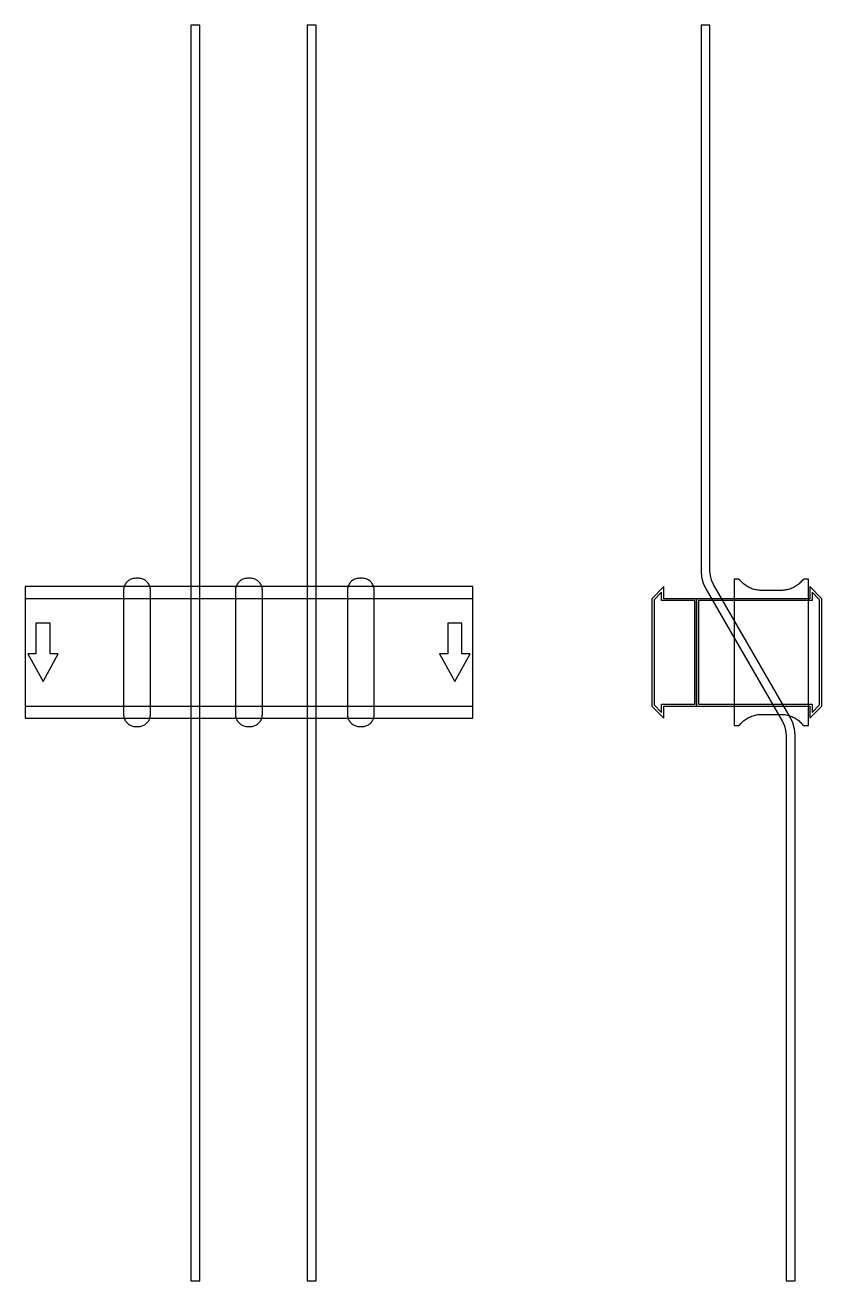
# Model space of a CAD drawing. Extents: x 0 to 890, y -702 to 701.
import ezdxf

# ---------------------------------------------------------------- set-up
doc = ezdxf.new("R2010")
doc.units = 0
doc.layers.add('Halfen', color=7, linetype='CONTINUOUS')

msp = doc.modelspace()

# ---------------------------------------------------------------- linework, layer by layer
at = {"layer": 'Halfen', "color": 7}
for points in [[(195, -702.262), (195, 700.922), (185, 700.922), (185, -702.262)], [(325, -702.262), (325, 700.922), (315, 700.922), (315, -702.262)], [(860, -702.262), (860, -92.321), (859.392, -85.375), (857.588, -78.64), (854.641, -72.321), (769.019, 75.981), (766.809, 80.72), (765.456, 85.771), (765, 90.981), (765, 161.922), (765, 700.922), (755, 700.922), (755, 161.922), (755, 90.981), (755.608, 84.035), (757.412, 77.3), (760.359, 70.981), (845.981, -77.321), (848.191, -82.06), (849.544, -87.111), (850, -92.321), (850, -702.262)], [(0, -73.5), (500, -73.5), (500, 73.5), (0, 73.5)], [(140, -69.3), (140, -56.8), (140, 69.3), (139.958, 70.359), (139.834, 71.412), (139.627, 72.452), (139.339, 73.472), (138.972, 74.466), (138.529, 75.429), (138.011, 76.354), (137.422, 77.235), (136.765, 78.068), (136.046, 78.846), (135.268, 79.565), (134.435, 80.222), (133.554, 80.811), (132.629, 81.329), (131.666, 81.772), (130.672, 82.139), (129.652, 82.427), (128.612, 82.634), (127.559, 82.758), (126.5, 82.8), (123.5, 82.8), (122.441, 82.758), (121.388, 82.634), (120.348, 82.427), (119.328, 82.139), (118.334, 81.772), (117.371, 81.329), (116.446, 80.811), (115.565, 80.222), (114.732, 79.565), (113.954, 78.846), (113.235, 78.068), (112.578, 77.235), (111.989, 76.354), (111.471, 75.429), (111.028, 74.466), (110.661, 73.472), (110.373, 72.452), (110.166, 71.412), (110.042, 70.359), (110, 69.3), (110, -56.8), (110, -69.3), (110.042, -70.359), (110.166, -71.412), (110.373, -72.452), (110.661, -73.472), (111.028, -74.466), (111.471, -75.429), (111.989, -76.354), (112.578, -77.235), (113.235, -78.068), (113.954, -78.846), (114.732, -79.565), (115.565, -80.222), (116.446, -80.811), (117.371, -81.329), (118.334, -81.772), (119.328, -82.139), (120.348, -82.427), (121.388, -82.634), (122.441, -82.758), (123.5, -82.8), (126.5, -82.8), (127.559, -82.758), (128.612, -82.634), (129.652, -82.427), (130.672, -82.139), (131.666, -81.772), (132.629, -81.329), (133.554, -80.811), (134.435, -80.222), (135.268, -79.565), (136.046, -78.846), (136.765, -78.068), (137.422, -77.235), (138.011, -76.354), (138.529, -75.429), (138.972, -74.466), (139.339, -73.472), (139.627, -72.452), (139.834, -71.412), (139.958, -70.359), (140, -69.3)], [(265, -69.3), (265, -56.8), (265, 69.3), (264.958, 70.359), (264.834, 71.412), (264.627, 72.452), (264.339, 73.472), (263.972, 74.466), (263.529, 75.429), (263.011, 76.354), (262.422, 77.235), (261.765, 78.068), (261.046, 78.846), (260.268, 79.565), (259.435, 80.222), (258.554, 80.811), (257.629, 81.329), (256.666, 81.772), (255.672, 82.139), (254.652, 82.427), (253.612, 82.634), (252.559, 82.758), (251.5, 82.8), (248.5, 82.8), (247.441, 82.758), (246.388, 82.634), (245.348, 82.427), (244.328, 82.139), (243.334, 81.772), (242.371, 81.329), (241.446, 80.811), (240.565, 80.222), (239.732, 79.565), (238.954, 78.846), (238.235, 78.068), (237.578, 77.235), (236.989, 76.354), (236.471, 75.429), (236.028, 74.466), (235.661, 73.472), (235.373, 72.452), (235.166, 71.412), (235.042, 70.359), (235, 69.3), (235, -56.8), (235, -69.3), (235.042, -70.359), (235.166, -71.412), (235.373, -72.452), (235.661, -73.472), (236.028, -74.466), (236.471, -75.429), (236.989, -76.354), (237.578, -77.235), (238.235, -78.068), (238.954, -78.846), (239.732, -79.565), (240.565, -80.222), (241.446, -80.811), (242.371, -81.329), (243.334, -81.772), (244.328, -82.139), (245.348, -82.427), (246.388, -82.634), (247.441, -82.758), (248.5, -82.8), (251.5, -82.8), (252.559, -82.758), (253.612, -82.634), (254.652, -82.427), (255.672, -82.139), (256.666, -81.772), (257.629, -81.329), (258.554, -80.811), (259.435, -80.222), (260.268, -79.565), (261.046, -78.846), (261.765, -78.068), (262.422, -77.235), (263.011, -76.354), (263.529, -75.429), (263.972, -74.466), (264.339, -73.472), (264.627, -72.452), (264.834, -71.412), (264.958, -70.359), (265, -69.3)], [(390, -69.3), (390, -56.8), (390, 69.3), (389.958, 70.359), (389.834, 71.412), (389.627, 72.452), (389.339, 73.472), (388.972, 74.466), (388.529, 75.429), (388.011, 76.354), (387.422, 77.235), (386.765, 78.068), (386.046, 78.846), (385.268, 79.565), (384.435, 80.222), (383.554, 80.811), (382.629, 81.329), (381.666, 81.772), (380.672, 82.139), (379.652, 82.427), (378.612, 82.634), (377.559, 82.758), (376.5, 82.8), (373.5, 82.8), (372.441, 82.758), (371.388, 82.634), (370.348, 82.427), (369.328, 82.139), (368.334, 81.772), (367.371, 81.329), (366.446, 80.811), (365.565, 80.222), (364.732, 79.565), (363.954, 78.846), (363.235, 78.068), (362.578, 77.235), (361.989, 76.354), (361.471, 75.429), (361.028, 74.466), (360.661, 73.472), (360.373, 72.452), (360.166, 71.412), (360.042, 70.359), (360, 69.3), (360, -56.8), (360, -69.3), (360.042, -70.359), (360.166, -71.412), (360.373, -72.452), (360.661, -73.472), (361.028, -74.466), (361.471, -75.429), (361.989, -76.354), (362.578, -77.235), (363.235, -78.068), (363.954, -78.846), (364.732, -79.565), (365.565, -80.222), (366.446, -80.811), (367.371, -81.329), (368.334, -81.772), (369.328, -82.139), (370.348, -82.427), (371.388, -82.634), (372.441, -82.758), (373.5, -82.8), (376.5, -82.8), (377.559, -82.758), (378.612, -82.634), (379.652, -82.427), (380.672, -82.139), (381.666, -81.772), (382.629, -81.329), (383.554, -80.811), (384.435, -80.222), (385.268, -79.565), (386.046, -78.846), (386.765, -78.068), (387.422, -77.235), (388.011, -76.354), (388.529, -75.429), (388.972, -74.466), (389.339, -73.472), (389.627, -72.452), (389.834, -71.412), (389.958, -70.359), (390, -69.3)], [(750, -60), (750, 60), (713.5, 60), (713.5, 73.5), (700, 60), (700, -60), (713.5, -73.5), (713.5, -60)], [(890, -60), (890, 60), (876.5, 73.5), (876.5, 60), (750, 60), (750, -60), (876.5, -60), (876.5, -73.5)], [(875, -81.8), (875, 81.8), (871, 81.8), (870.846, 81.797), (870.691, 81.786), (870.538, 81.769), (870.385, 81.746), (870.234, 81.715), (870.084, 81.678), (869.936, 81.634), (869.789, 81.584), (869.646, 81.527), (869.505, 81.464), (869.366, 81.395), (869.231, 81.32), (869.1, 81.239), (868.972, 81.153), (868.848, 81.06), (868.728, 80.963), (868.613, 80.86), (868.502, 80.752), (868.397, 80.639), (868.296, 80.522), (867.41, 79.491), (866.479, 78.5), (865.505, 77.551), (864.491, 76.646), (863.437, 75.787), (862.347, 74.975), (861.222, 74.211), (860.064, 73.499), (858.876, 72.838), (857.66, 72.23), (856.418, 71.676), (855.153, 71.178), (853.867, 70.736), (852.563, 70.351), (851.243, 70.024), (849.911, 69.756), (848.567, 69.547), (847.216, 69.397), (845.859, 69.307), (844.5, 69.277), (822.5, 69.277), (821.141, 69.307), (819.784, 69.397), (818.433, 69.547), (817.089, 69.756), (815.757, 70.024), (814.437, 70.351), (813.133, 70.736), (811.847, 71.178), (810.582, 71.676), (809.34, 72.23), (808.124, 72.838), (806.936, 73.499), (805.778, 74.211), (804.653, 74.975), (803.563, 75.787), (802.509, 76.646), (801.495, 77.551), (800.521, 78.5), (799.59, 79.491), (798.704, 80.522), (798.603, 80.639), (798.498, 80.752), (798.387, 80.86), (798.272, 80.963), (798.152, 81.06), (798.028, 81.153), (797.9, 81.239), (797.769, 81.32), (797.634, 81.395), (797.495, 81.464), (797.354, 81.527), (797.211, 81.584), (797.064, 81.634), (796.916, 81.678), (796.766, 81.715), (796.615, 81.746), (796.462, 81.769), (796.309, 81.786), (796.154, 81.797), (796, 81.8), (792, 81.8), (792, -81.8), (796, -81.8), (796.154, -81.797), (796.309, -81.786), (796.462, -81.769), (796.615, -81.746), (796.766, -81.715), (796.916, -81.678), (797.064, -81.634), (797.211, -81.584), (797.354, -81.527), (797.495, -81.464), (797.634, -81.395), (797.769, -81.32), (797.9, -81.239), (798.028, -81.153), (798.152, -81.06), (798.272, -80.963), (798.387, -80.86), (798.498, -80.752), (798.603, -80.639), (798.704, -80.522), (799.59, -79.491), (800.521, -78.5), (801.495, -77.551), (802.509, -76.646), (803.563, -75.787), (804.653, -74.975), (805.778, -74.211), (806.936, -73.499), (808.124, -72.838), (809.34, -72.23), (810.582, -71.676), (811.847, -71.178), (813.133, -70.736), (814.437, -70.351), (815.757, -70.024), (817.089, -69.756), (818.433, -69.547), (819.784, -69.397), (821.141, -69.307), (822.5, -69.277), (844.5, -69.277), (845.859, -69.307), (847.216, -69.397), (848.567, -69.547), (849.911, -69.756), (851.243, -70.024), (852.563, -70.351), (853.867, -70.736), (855.153, -71.178), (856.418, -71.676), (857.66, -72.23), (858.876, -72.838), (860.064, -73.499), (861.222, -74.211), (862.347, -74.975), (863.437, -75.787), (864.491, -76.646), (865.505, -77.551), (866.479, -78.5), (867.41, -79.491), (868.296, -80.522), (868.397, -80.639), (868.502, -80.752), (868.613, -80.86), (868.728, -80.963), (868.848, -81.06), (868.972, -81.153), (869.1, -81.239), (869.231, -81.32), (869.366, -81.395), (869.505, -81.464), (869.646, -81.527), (869.789, -81.584), (869.936, -81.634), (870.084, -81.678), (870.234, -81.715), (870.385, -81.746), (870.538, -81.769), (870.691, -81.786), (870.846, -81.797), (871, -81.8)], [(0, -60), (500, -60), (500, 60), (0, 60)], [(748, -58), (748, 58), (711, 58), (711, 67.25), (702.5, 58.75), (702.5, -58.75), (711, -67.25), (711, -58)], [(887.5, -58.75), (887.5, 58.75), (879, 67.25), (879, 58), (752, 58), (752, -58), (879, -58), (879, -67.25)], [(20, -32.5), (37, -1.5), (28, -1.5), (28, 32.5), (12, 32.5), (12, -1.5), (3, -1.5)], [(480, -32.5), (497, -1.5), (488, -1.5), (488, 32.5), (472, 32.5), (472, -1.5), (463, -1.5)]]:
    msp.add_lwpolyline(points, close=True, dxfattribs=at)

doc.saveas('drawing.dxf')
